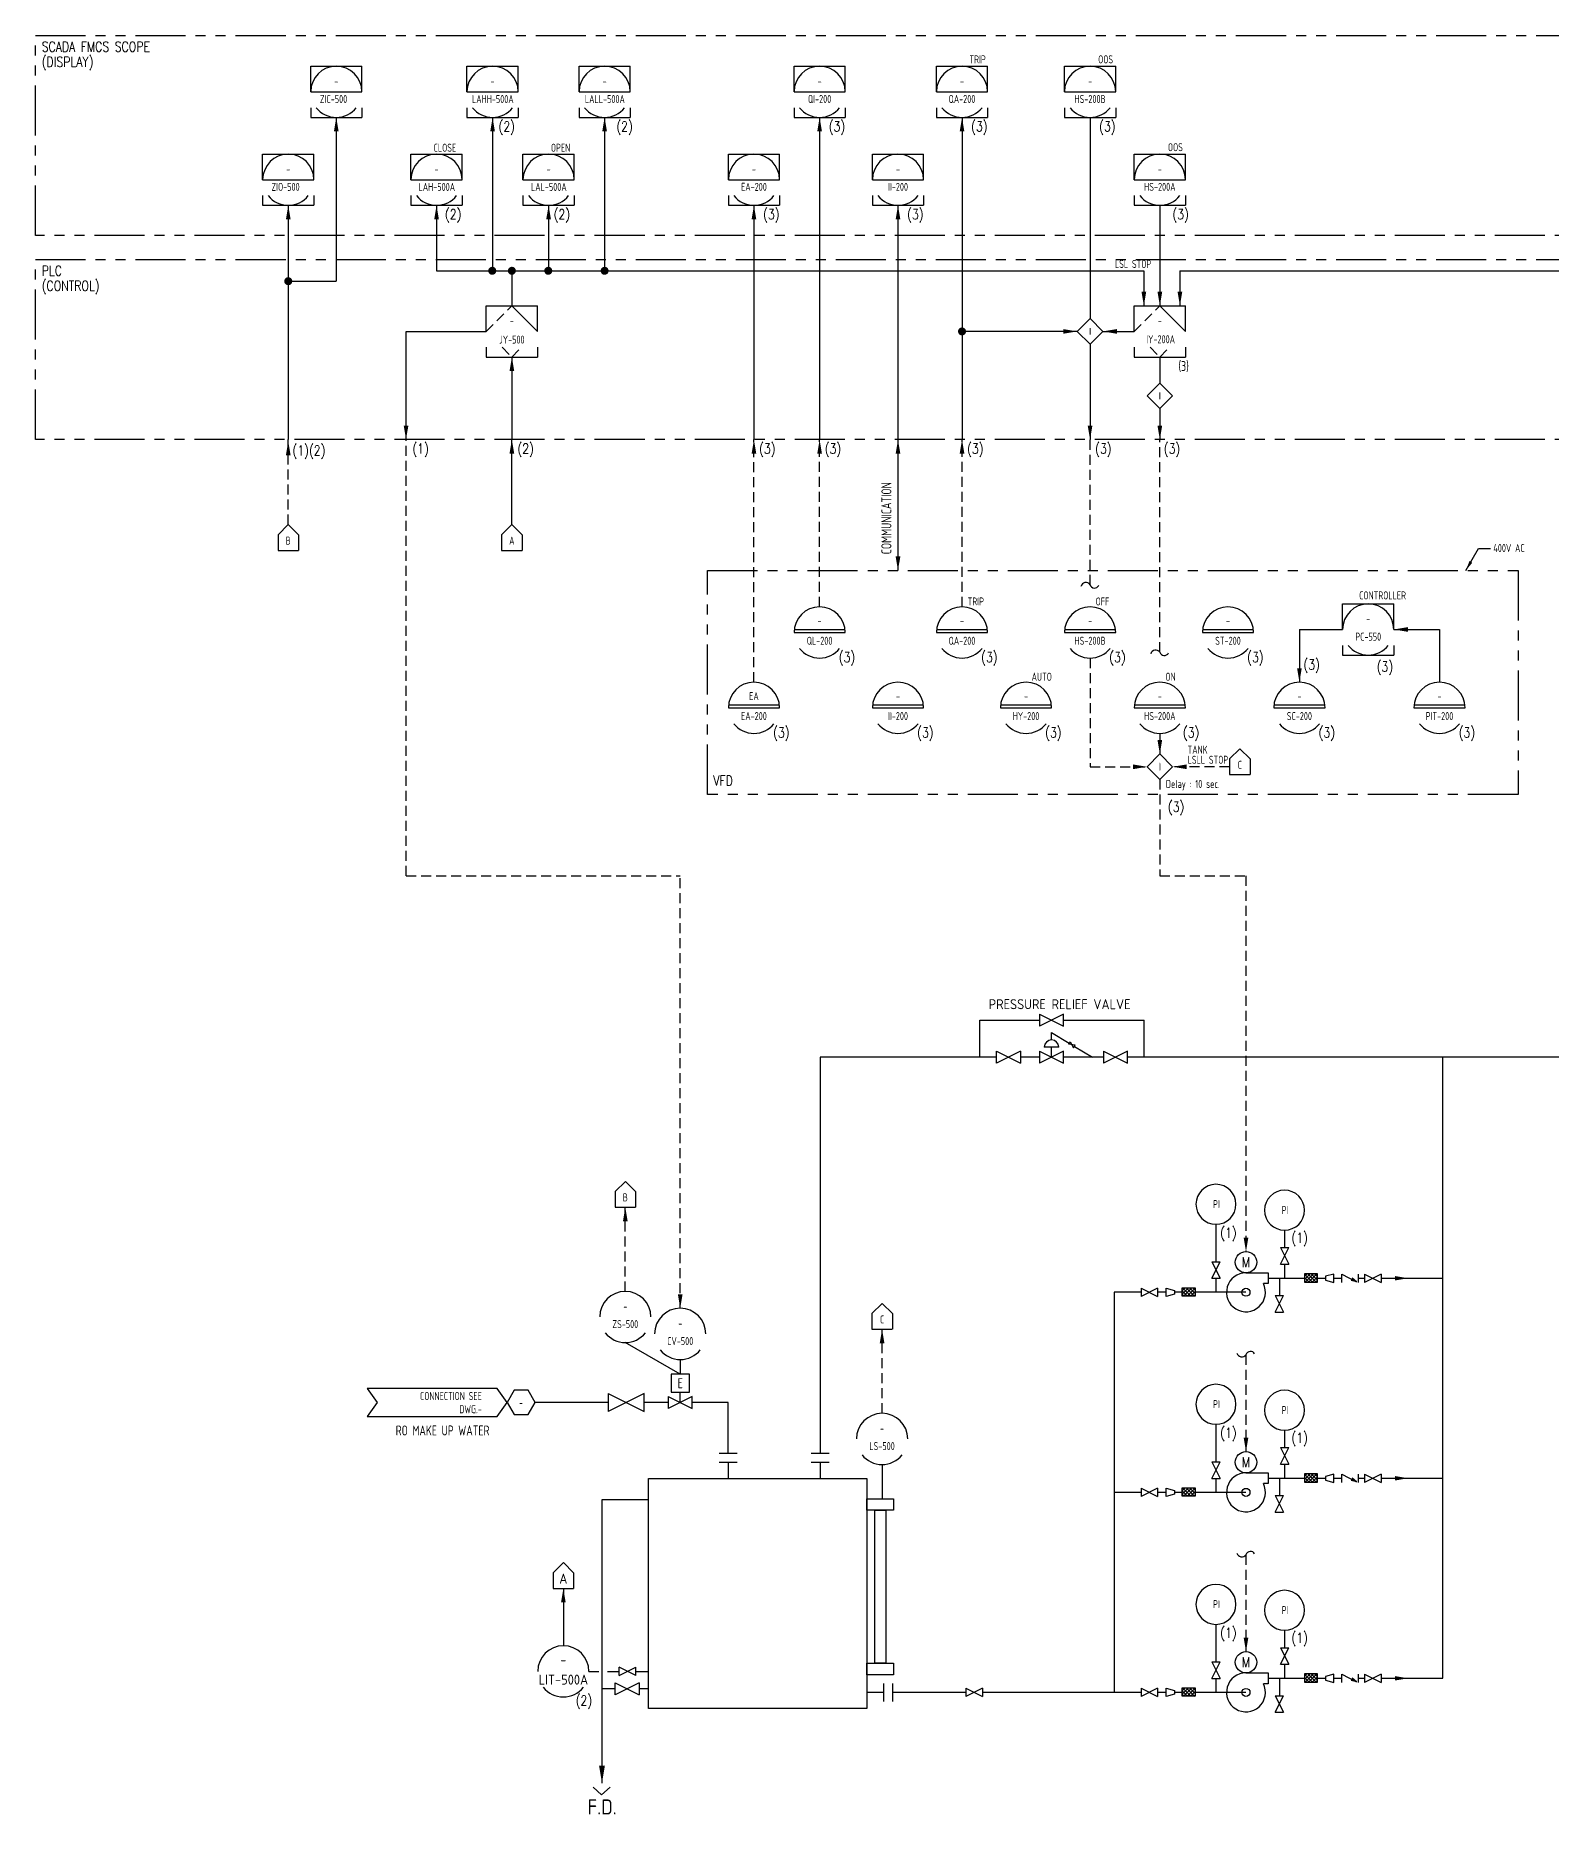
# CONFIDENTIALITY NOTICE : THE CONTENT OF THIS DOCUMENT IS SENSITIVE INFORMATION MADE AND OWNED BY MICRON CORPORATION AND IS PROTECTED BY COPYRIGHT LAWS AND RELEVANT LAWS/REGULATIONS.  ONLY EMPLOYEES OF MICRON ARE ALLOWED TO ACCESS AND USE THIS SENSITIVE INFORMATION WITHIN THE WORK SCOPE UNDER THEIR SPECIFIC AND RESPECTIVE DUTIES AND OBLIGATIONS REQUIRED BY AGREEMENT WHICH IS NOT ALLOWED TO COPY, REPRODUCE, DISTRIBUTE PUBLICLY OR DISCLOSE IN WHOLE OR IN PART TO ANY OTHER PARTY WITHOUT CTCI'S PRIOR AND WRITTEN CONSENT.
# Model space of a CAD drawing. Header units: millimetres. Extents: x 55 to 815, y 40 to 578.
# Drawn here: x 54.6 to 433.5, y 122.6 to 567.3 of the extents above; entities that cross this region are included whole.
import ezdxf
from ezdxf.enums import TextEntityAlignment as Align

# ---------------------------------------------------------------- set-up
doc = ezdxf.new("R2010")
doc.units = ezdxf.units.MM
doc.header["$LTSCALE"] = 10
doc.linetypes.add('HIDDEN', pattern=[0.375, 0.25, -0.125])
doc.linetypes.add('PHANTOM', pattern=[2.5, 1.25, -0.25, 0.25, -0.25, 0.25, -0.25])
doc.layers.get('defpoints').update_dxf_attribs({"color": 1})
for name, color, linetype in [('DETL-TXT', 3, 'Continuous'), ('E-SR-TXT', 4, 'Continuous'), ('I-INST', 160, 'Continuous'), ('I-INST-TAG', 3, 'Continuous'), ('I-MEQPM', 2, 'Continuous'), ('I-MEQPM-COMP', 2, 'Continuous'), ('I-MMPIPE-DUCT', 140, 'Continuous'), ('I-MSPIPE-DUCT', 3, 'Continuous'), ('I-MTEXT', 3, 'Continuous'), ('I-PANL', 6, 'PHANTOM'), ('I-SGNL-ELECA', 3, 'FM-AUDIO_LINE'), ('I-SGNL-ELECC', 2, 'FM-D_LINE'), ('I-SGNL-ELECD', 11, 'HIDDEN'), ('I-SGNL-SOFT', 3, 'FM-O-LINE1'), ('M-CWTR-TEXT', 3, 'Continuous'), ('M-CWTR-VAVE', 2, 'Continuous'), ('M-EQPM-TXT', 4, 'Continuous'), ('M-HVAC-EQPM-P1', 22, 'Continuous'), ('NOTETEXT', 4, 'Continuous'), ('PANL-LCNT', 4, 'PHANTOM')]:
    doc.layers.add(name, color=color, linetype=linetype)
doc.styles.add('AA-TXT', font='isocp.shx', dxfattribs={"width": 0.8, "bigfont": 'chineset.shx'})
doc.styles.add('BB-TXT', font='romand.shx', dxfattribs={"width": 0.8, "bigfont": 'CHINA.shx'})
doc.styles.add('dd-TXT', font='zcad.shx', dxfattribs={"width": 0.8, "bigfont": 'CHINA.shx'})
doc.styles.add('dim-txt', font='isocp.shx', dxfattribs={"width": 0.7, "bigfont": 'CHINESET.shx'})
doc.styles.add('ROMANS', font='romans.shx', dxfattribs={"width": 0.8})
doc.styles.add('STDTEXT', font='romans.shx')
doc.linetypes.add('FM-AUDIO_LINE', pattern='A,0.8,-0.1,["A",AA-TXT,S=0.2,R=0,X=0,Y=-0.1],-0.25', length=1.15)
doc.linetypes.add('FM-D_LINE', pattern='A,0.8,-0.1,["D",AA-TXT,S=0.2,R=0,X=0,Y=-0.1],-0.25', length=1.15)
doc.linetypes.add('FM-O-LINE1', pattern='A,0.8,-0.1,[133,ltypeshp.shx,S=0.1,R=0,X=-0.1,Y=0],-0.1', length=1)
doc.dimstyles.new('adim-10', dxfattribs={"dimscale": 10, "dimtxt": 0.25, "dimasz": 0.25, "dimexe": 0.1, "dimexo": 0.5, "dimgap": 0.15, "dimtad": 0, "dimdec": 4, "dimtxsty": 'dim-txt', "dimcen": 2.5, "dimclrd": 256, "dimclre": 256, "dimclrt": 256, "dimadec": 0, "dimazin": 0, "dimtfac": 1, "dimtmove": 0, "dimatfit": 3, "dimfxl": 1, "dimarcsym": 0})

# ---------------------------------------------------------------- blocks, each defined once
blk = doc.blocks.new('GAUGE-CRL')
at = {"color": 5}
blk.add_circle((0, 5), 5, dxfattribs=at)
blk = doc.blocks.new('A$C16496DF1')
at = {"layer": 'M-CWTR-VAVE'}
for p, q in [((0, 2), (0, 0)), ((4, 2), (0, 0)), ((0, 2), (4, 0)), ((4, 0), (4, 2))]:
    blk.add_line(p, q, dxfattribs=at)
blk = doc.blocks.new('A$C25D17942')
at = {"layer": 'defpoints'}
for p in [(0, -3.75), (0, -8.19)]:
    blk.add_point(p, dxfattribs=at)
at = {"layer": 'I-INST'}
for start, end in [(0, 180), (218.4892, 321.5108)]:
    blk.add_arc((0, -6.4), 6.4, start, end, dxfattribs=at)
blk = doc.blocks.new('A$C797F6660')
at = {"layer": 'defpoints'}
for p in [(0, -3.48), (0, -8.46)]:
    blk.add_point(p, dxfattribs=at)
at = {"layer": 'I-INST', "linetype": 'Continuous'}
for p, q in [((-6.4, -6.4), (6.4, -6.4)), ((-6.36, -5.65), (6.36, -5.65))]:
    blk.add_line(p, q, dxfattribs=at)
at = {"layer": 'I-INST'}
for start, end in [(0, 180), (218.4892, 321.5108)]:
    blk.add_arc((0, -6.4), 6.4, start, end, dxfattribs=at)
blk = doc.blocks.new('A$C23AD5D27')
at = {"layer": 'defpoints'}
for p in [(0, 9.05), (0, 4.61)]:
    blk.add_point(p, dxfattribs=at)
at = {"layer": 'I-INST'}
for p, q in [((-6.4, 12.8), (6.4, 12.8)), ((-6.4, 6.4), (-6.4, 12.8)), ((6.4, 6.4), (6.4, 12.8)), ((-6.4, 2.42), (-6.4, 0)), ((6.4, 2.42), (6.4, 0)), ((-6.4, 0), (6.4, 0))]:
    blk.add_line(p, q, dxfattribs=at)
at = {"layer": 'I-INST', "linetype": 'Continuous'}
blk.add_line((-6.4, 6.4), (6.4, 6.4), dxfattribs=at)
at = {"layer": 'I-INST'}
for start, end in [(0, 180), (218.4892, 321.5108)]:
    blk.add_arc((0, 6.4), 6.4, start, end, dxfattribs=at)
blk = doc.blocks.new('A$C3C003CA9')
at = {"layer": 'defpoints'}
for p in [(0, 9.05), (0, 4.61)]:
    blk.add_point(p, dxfattribs=at)
at = {"layer": 'I-INST'}
for p, q in [((-6.4, 12.8), (6.4, 12.8)), ((-6.4, 6.4), (-6.4, 12.8)), ((0, 12.8), (6.4, 6.4)), ((6.4, 6.4), (6.4, 12.8)), ((-6.4, 2.42), (-6.4, 0)), ((-6.4, 0), (6.4, 0)), ((6.4, 2.42), (6.4, 0))]:
    blk.add_line(p, q, dxfattribs=at)
at = {"layer": 'I-INST', "linetype": 'HIDDEN'}
for p, q in [((-6.4, 6.4), (0, 12.8)), ((-2.42, 2.42), (0, 0)), ((0, 0), (2.42, 2.42))]:
    blk.add_line(p, q, dxfattribs=at)
blk = doc.blocks.new('A$C69555BEA')
at = {"layer": 'defpoints'}
for p in [(0, 9.05), (0, 4.61)]:
    blk.add_point(p, dxfattribs=at)
at = {"layer": 'I-INST'}
for p, q in [((-6.4, 12.8), (6.4, 12.8)), ((-6.4, 6.4), (-6.4, 12.8)), ((6.4, 6.4), (6.4, 12.8)), ((-6.4, 2.42), (-6.4, 0)), ((6.4, 2.42), (6.4, 0)), ((-6.4, 0), (6.4, 0))]:
    blk.add_line(p, q, dxfattribs=at)
for start, end in [(0, 180), (218.4892, 321.5108)]:
    blk.add_arc((0, 6.4), 6.4, start, end, dxfattribs=at)

msp = doc.modelspace()

# ---------------------------------------------------------------- hatches: boundary and pattern name
at = {"layer": 'I-MEQPM-COMP'}
h = msp.add_hatch(dxfattribs=at)
h.set_pattern_fill('ANSI37', color=9, scale=3.12, style=0)
h.set_pattern_definition([(315, (-390.66914, 788.522), (-0.42426407, -0.42426407), []), (225, (-390.66914, 788.522), (-0.42426407, 0.42426407), [])])
h.paths.add_polyline_path([(341.19, 254.26), (344.39, 254.26), (344.39, 252.18), (341.19, 252.18)])
h = msp.add_hatch(dxfattribs=at)
h.set_pattern_fill('ANSI37', color=9, scale=3.12, style=0)
h.set_pattern_definition([(225, (1106.8363, 792.0379), (0.42426407, -0.42426407), []), (315, (1106.8363, 792.0379), (0.42426407, 0.42426407), [])])
h.paths.add_polyline_path([(374.98, 257.78), (371.78, 257.78), (371.78, 255.7), (374.98, 255.7)])
h = msp.add_hatch(dxfattribs=at)
h.set_pattern_fill('ANSI37', color=9, scale=3.12, style=0)
h.set_pattern_definition([(225, (1106.8363, 742.0379), (0.42426407, -0.42426407), []), (315, (1106.8363, 742.0379), (0.42426407, 0.42426407), [])])
h.paths.add_polyline_path([(374.98, 207.78), (371.78, 207.78), (371.78, 205.7), (374.98, 205.7)])
h = msp.add_hatch(dxfattribs=at)
h.set_pattern_fill('ANSI37', color=9, scale=3.12, style=0)
h.set_pattern_definition([(315, (-390.66914, 738.522), (-0.42426407, -0.42426407), []), (225, (-390.66914, 738.522), (-0.42426407, 0.42426407), [])])
h.paths.add_polyline_path([(341.19, 204.26), (344.39, 204.26), (344.39, 202.18), (341.19, 202.18)])
h = msp.add_hatch(dxfattribs=at)
h.set_pattern_fill('ANSI37', color=9, scale=3.12, style=0)
h.set_pattern_definition([(225, (1106.8363, 692.0379), (0.42426407, -0.42426407), []), (315, (1106.8363, 692.0379), (0.42426407, 0.42426407), [])])
h.paths.add_polyline_path([(374.98, 157.78), (371.78, 157.78), (371.78, 155.7), (374.98, 155.7)])
h = msp.add_hatch(dxfattribs=at)
h.set_pattern_fill('ANSI37', color=9, scale=3.12, style=0)
h.set_pattern_definition([(315, (-390.66914, 688.522), (-0.42426407, -0.42426407), []), (225, (-390.66914, 688.522), (-0.42426407, 0.42426407), [])])
h.paths.add_polyline_path([(341.19, 154.26), (344.39, 154.26), (344.39, 152.18), (341.19, 152.18)])

# ---------------------------------------------------------------- linework, layer by layer
at = {"layer": 'I-INST', "color": 9, "linetype": 'Continuous'}
for p, q in [((311.76, 553.23), (324.56, 553.23)), ((329.2, 531.27), (342, 531.27)), ((169.97, 229.13), (137.47, 229.13)), ((137.47, 229.13), (139.97, 225.63)), ((172.47, 225.63), (169.97, 229.13)), ((139.97, 225.63), (137.47, 222.13)), ((169.97, 222.13), (172.47, 225.63)), ((137.47, 222.13), (169.97, 222.13))]:
    msp.add_line(p, q, dxfattribs=at)
at = {"layer": 'I-INST', "color": 9}
for p, q in [((318.16, 496.54), (314.96, 493.34)), ((321.36, 493.34), (318.16, 496.54)), ((314.96, 493.34), (318.16, 490.14)), ((318.16, 490.14), (321.36, 493.34)), ((335.6, 480.43), (332.4, 477.23)), ((338.8, 477.23), (335.6, 480.43)), ((332.4, 477.23), (335.6, 474.03)), ((335.6, 474.03), (338.8, 477.23)), ((117.78, 445.04), (115.22, 442.48)), ((120.34, 442.48), (117.78, 445.04)), ((173.66, 445.04), (171.1, 442.48)), ((176.22, 442.48), (173.66, 445.04)), ((115.22, 442.48), (115.22, 438.58)), ((120.34, 442.48), (120.34, 438.61)), ((171.1, 442.48), (171.1, 438.59)), ((176.22, 442.48), (176.22, 438.61)), ((115.22, 438.58), (120.31, 438.58)), ((171.1, 438.59), (176.2, 438.59)), ((335.6, 387.71), (332.4, 384.51)), ((338.8, 384.51), (335.6, 387.71)), ((355.6, 389.02), (353.04, 386.46)), ((358.16, 386.46), (355.6, 389.02)), ((332.4, 384.51), (335.6, 381.31)), ((335.6, 381.31), (338.8, 384.51)), ((353.04, 386.46), (353.04, 382.56)), ((353.04, 382.56), (358.14, 382.56)), ((358.16, 386.46), (358.16, 382.59)), ((202.02, 280.87), (199.46, 278.31)), ((204.58, 278.31), (202.02, 280.87)), ((199.46, 278.31), (199.46, 274.42)), ((204.58, 278.31), (204.58, 274.44)), ((199.46, 274.42), (204.56, 274.42)), ((266.2, 250.38), (263.64, 247.82)), ((268.76, 247.82), (266.2, 250.38)), ((263.64, 247.82), (263.64, 243.92)), ((268.76, 247.82), (268.76, 243.95)), ((215.74, 232.72), (202.01, 240.59)), ((263.64, 243.92), (268.73, 243.92)), ((215.74, 236.35), (215.74, 232.72)), ((213.46, 232.72), (213.46, 228.15)), ((218.03, 232.72), (213.46, 232.72)), ((218.03, 228.15), (218.03, 232.72)), ((212.74, 227.13), (212.74, 224.13)), ((218.74, 227.13), (212.74, 224.13)), ((212.74, 227.13), (218.74, 224.13)), ((213.46, 228.15), (218.03, 228.15)), ((215.74, 225.63), (215.74, 228.15)), ((218.74, 224.13), (218.74, 227.13)), ((266.18, 210.1), (266.18, 201.55)), ((186.54, 185.58), (183.98, 183.02)), ((183.98, 183.02), (183.98, 179.12)), ((189.1, 183.02), (186.54, 185.58)), ((189.1, 183.02), (189.1, 179.15)), ((183.98, 179.12), (189.08, 179.12)), ((192.93, 158.4), (195.39, 158.4)), ((197.58, 158.4), (200.49, 158.4)), ((204.64, 158.4), (207.77, 158.4))]:
    msp.add_line(p, q, dxfattribs=at)
at = {"layer": 'I-INST', "color": 9, "linetype": 'Continuous'}
msp.add_lwpolyline([(172.47, 225.63), (174.22, 222.6), (177.72, 222.6), (179.47, 225.63), (177.72, 228.66), (174.22, 228.66)], close=True, dxfattribs=at)
at = {"layer": 'I-INST', "color": 9}
for start, end in [(0, 180), (218.4892, 321.5108)]:
    msp.add_arc((186.53, 158.4), 6.4, start, end, dxfattribs=at)
at = {"layer": 'I-MEQPM', "color": 9}
for p, q in [((357.13, 258.01), (362.63, 258.01)), ((362.63, 258.01), (362.63, 255.32)), ((362.63, 255.32), (361.47, 255.32)), ((357.13, 208.01), (362.63, 208.01)), ((362.63, 205.32), (361.47, 205.32)), ((362.63, 208.01), (362.63, 205.32)), ((357.13, 158.01), (362.63, 158.01)), ((362.63, 158.01), (362.63, 155.32)), ((362.63, 155.32), (361.47, 155.32))]:
    msp.add_line(p, q, dxfattribs=at)
for centre, radius in [((357.13, 260.68), 2.67), ((357.13, 253.15), 1), ((357.13, 210.68), 2.67), ((357.13, 203.15), 1), ((357.13, 160.68), 2.67), ((357.13, 153.15), 1)]:
    msp.add_circle(centre, radius, dxfattribs=at)
for centre in [(357.13, 253.15), (357.13, 203.15), (357.13, 153.15)]:
    msp.add_arc(centre, 4.86, 90, 26.5704, dxfattribs=at)
at = {"layer": 'I-MEQPM-COMP', "color": 9}
for p, q in [((365.73, 264.32), (367.8, 264.32)), ((365.73, 264.32), (367.8, 260.17)), ((365.73, 260.17), (367.8, 264.32)), ((348.58, 260.8), (350.65, 256.65)), ((348.58, 256.65), (350.65, 260.8)), ((348.58, 260.8), (350.65, 260.8)), ((365.73, 260.17), (367.8, 260.17)), ((330.9, 254.19), (330.9, 252.11)), ((335.05, 254.19), (330.9, 252.11)), ((330.9, 254.19), (335.05, 252.11)), ((335.05, 254.19), (335.05, 252.11)), ((348.58, 256.65), (350.65, 256.65)), ((381.06, 257.71), (384.74, 255.77)), ((381.06, 255.63), (381.06, 257.71)), ((384.74, 255.77), (383.38, 256.13)), ((384.74, 255.77), (383.67, 256.69)), ((385.22, 255.63), (385.22, 257.71)), ((386.75, 257.7), (386.75, 255.63)), ((390.9, 257.7), (386.75, 255.63)), ((386.75, 257.7), (390.9, 255.63)), ((390.9, 257.7), (390.9, 255.63)), ((364.46, 252.32), (366.53, 252.32)), ((364.46, 252.32), (366.53, 248.17)), ((364.46, 248.17), (366.53, 252.32)), ((364.46, 248.17), (366.53, 248.17)), ((365.73, 214.32), (367.8, 214.32)), ((365.73, 214.32), (367.8, 210.17)), ((365.73, 210.17), (367.8, 214.32)), ((348.58, 210.8), (350.65, 206.65)), ((348.58, 206.65), (350.65, 210.8)), ((348.58, 210.8), (350.65, 210.8)), ((365.73, 210.17), (367.8, 210.17)), ((348.58, 206.65), (350.65, 206.65)), ((381.06, 207.71), (384.74, 205.77)), ((381.06, 205.63), (381.06, 207.71)), ((384.74, 205.77), (383.38, 206.13)), ((384.74, 205.77), (383.67, 206.69)), ((385.22, 205.63), (385.22, 207.71)), ((386.75, 207.7), (386.75, 205.63)), ((390.9, 207.7), (386.75, 205.63)), ((386.75, 207.7), (390.9, 205.63)), ((390.9, 207.7), (390.9, 205.63)), ((330.9, 204.19), (330.9, 202.11)), ((335.05, 204.19), (330.9, 202.11)), ((330.9, 204.19), (335.05, 202.11)), ((335.05, 204.19), (335.05, 202.11)), ((364.46, 202.32), (366.53, 202.32)), ((364.46, 202.32), (366.53, 198.17)), ((364.46, 198.17), (366.53, 202.32)), ((364.46, 198.17), (366.53, 198.17)), ((348.58, 160.8), (350.65, 156.65)), ((348.58, 156.65), (350.65, 160.8)), ((348.58, 160.8), (350.65, 160.8)), ((365.73, 164.32), (367.8, 164.32)), ((365.73, 164.32), (367.8, 160.17)), ((365.73, 160.17), (367.8, 164.32)), ((365.73, 160.17), (367.8, 160.17)), ((204.64, 157.36), (200.49, 159.44)), ((200.49, 157.36), (204.64, 159.44)), ((200.49, 157.36), (200.49, 159.44)), ((204.64, 157.36), (204.64, 159.44)), ((348.58, 156.65), (350.65, 156.65)), ((381.06, 157.71), (384.74, 155.77)), ((381.06, 155.63), (381.06, 157.71)), ((384.74, 155.77), (383.38, 156.13)), ((384.74, 155.77), (383.67, 156.69)), ((385.22, 155.63), (385.22, 157.71)), ((386.75, 157.7), (386.75, 155.63)), ((390.9, 157.7), (386.75, 155.63)), ((386.75, 157.7), (390.9, 155.63)), ((390.9, 157.7), (390.9, 155.63)), ((287.15, 154.19), (287.15, 152.11)), ((291.3, 154.19), (287.15, 152.11)), ((287.15, 154.19), (291.3, 152.11)), ((291.3, 154.19), (291.3, 152.11)), ((330.9, 154.19), (330.9, 152.11)), ((335.05, 154.19), (330.9, 152.11)), ((330.9, 154.19), (335.05, 152.11)), ((335.05, 154.19), (335.05, 152.11)), ((364.46, 152.32), (366.53, 152.32)), ((364.46, 152.32), (366.53, 148.17)), ((364.46, 148.17), (366.53, 152.32)), ((364.46, 148.17), (366.53, 148.17))]:
    msp.add_line(p, q, dxfattribs=at)
for points in [[(339.27, 252.67), (337.19, 252.11), (337.19, 254.19), (339.27, 253.63)], [(341.19, 254.26), (344.39, 254.26), (344.39, 252.18), (341.19, 252.18)], [(374.98, 257.78), (371.78, 257.78), (371.78, 255.7), (374.98, 255.7)], [(376.98, 256.19), (379.06, 255.62), (379.06, 257.71), (376.98, 257.15)], [(374.98, 207.78), (371.78, 207.78), (371.78, 205.7), (374.98, 205.7)], [(376.98, 206.19), (379.06, 205.62), (379.06, 207.71), (376.98, 207.15)], [(339.27, 202.67), (337.19, 202.11), (337.19, 204.19), (339.27, 203.63)], [(341.19, 204.26), (344.39, 204.26), (344.39, 202.18), (341.19, 202.18)], [(374.98, 157.78), (371.78, 157.78), (371.78, 155.7), (374.98, 155.7)], [(376.98, 156.19), (379.06, 155.62), (379.06, 157.71), (376.98, 157.15)], [(339.27, 152.67), (337.19, 152.11), (337.19, 154.19), (339.27, 153.63)], [(341.19, 154.26), (344.39, 154.26), (344.39, 152.18), (341.19, 152.18)]]:
    msp.add_lwpolyline(points, close=True, dxfattribs=at)
for centre, radius, start, end in [((317.12, 429.28), 1.28, 35.7336, 164.8575), ((319.29, 430.37), 1.18, 196.773, 332.3563), ((334.56, 412.42), 1.28, 35.7336, 164.8575), ((336.73, 413.51), 1.18, 196.773, 332.3563), ((356.09, 238.3), 1.28, 195.1425, 324.2664), ((358.25, 237.21), 1.18, 27.6437, 163.227), ((356.09, 188.3), 1.28, 195.1425, 324.2664), ((358.25, 187.21), 1.18, 27.6437, 163.227)]:
    msp.add_arc(centre, radius, start, end, dxfattribs=at)
at = {"layer": 'I-MMPIPE-DUCT', "color": 9}
for p, q in [((406.29, 156.67), (406.29, 311.93)), ((324.2, 253.15), (324.2, 153.15)), ((196.18, 201.3), (196.18, 130.44)), ((207.77, 201.3), (196.18, 201.3)), ((287.15, 153.15), (268.77, 153.15)), ((324.2, 153.15), (291.3, 153.15))]:
    msp.add_line(p, q, dxfattribs=at)
at = {"layer": 'I-MMPIPE-DUCT'}
msp.add_line((513.85, 311.93), (406.29, 311.93), dxfattribs=at)
at = {"layer": 'I-MSPIPE-DUCT', "color": 9}
for p, q in [((349.62, 270.15), (349.62, 260.8)), ((366.76, 268.67), (366.76, 264.32)), ((366.76, 260.17), (366.76, 256.67)), ((349.62, 256.65), (349.62, 253.15)), ((362.63, 256.67), (371.78, 256.67)), ((365.49, 256.67), (365.49, 252.32)), ((374.98, 256.67), (376.98, 256.67)), ((379.06, 256.67), (381.06, 256.67)), ((385.22, 256.67), (386.75, 256.67)), ((330.9, 253.15), (324.2, 253.15)), ((337.19, 253.15), (335.05, 253.15)), ((341.19, 253.15), (339.27, 253.15)), ((357.13, 253.15), (344.39, 253.15)), ((197.75, 225.63), (179.47, 225.63)), ((212.74, 225.63), (206.75, 225.63)), ((227.74, 225.63), (218.74, 225.63)), ((227.74, 212.96), (227.74, 225.63)), ((349.62, 220.15), (349.62, 210.8)), ((366.76, 218.67), (366.76, 214.32)), ((366.76, 210.17), (366.76, 206.67)), ((349.62, 206.65), (349.62, 203.15)), ((362.63, 206.67), (371.78, 206.67)), ((365.49, 206.67), (365.49, 202.32)), ((374.98, 206.67), (376.98, 206.67)), ((379.06, 206.67), (381.06, 206.67)), ((385.22, 206.67), (386.75, 206.67)), ((330.9, 203.15), (324.2, 203.15)), ((337.19, 203.15), (335.05, 203.15)), ((341.19, 203.15), (339.27, 203.15)), ((357.13, 203.15), (344.39, 203.15)), ((349.62, 170.15), (349.62, 160.8)), ((366.76, 168.67), (366.76, 164.32)), ((366.76, 160.17), (366.76, 156.67)), ((349.62, 156.65), (349.62, 153.15)), ((362.63, 156.67), (371.78, 156.67)), ((365.49, 156.67), (365.49, 152.32)), ((374.98, 156.67), (376.98, 156.67)), ((379.06, 156.67), (381.06, 156.67)), ((385.22, 156.67), (386.75, 156.67)), ((199.48, 154), (196.18, 154)), ((207.77, 154), (205.48, 154)), ((330.9, 153.15), (324.2, 153.15)), ((337.19, 153.15), (335.05, 153.15)), ((341.19, 153.15), (339.27, 153.15)), ((357.13, 153.15), (344.39, 153.15))]:
    msp.add_line(p, q, dxfattribs=at)
for points in [[(394.35, 256.11), (394.35, 257.22), (397.66, 256.67)], [(394.35, 206.11), (394.35, 207.22), (397.66, 206.67)], [(394.35, 156.11), (394.35, 157.22), (397.66, 156.67)]]:
    msp.add_solid(points, dxfattribs=at)
at = {"layer": 'I-PANL'}
for p, q in [((54.63, 567.29), (781.85, 567.29)), ((54.63, 517.29), (54.63, 567.29)), ((781.85, 517.29), (54.63, 517.29)), ((54.63, 511.29), (781.85, 511.29)), ((54.63, 466.29), (54.63, 511.29)), ((781.85, 466.29), (54.63, 466.29))]:
    msp.add_line(p, q, dxfattribs=at)
at = {"layer": 'I-PANL', "color": 9}
msp.add_lwpolyline([(222.58, 377.58), (222.58, 433.58), (425.11, 433.58), (425.11, 377.58)], close=True, dxfattribs=at)
at = {"layer": 'I-SGNL-ELECA', "color": 9}
for p, q in [((173.66, 445.04), (173.66, 466.29)), ((186.53, 179.12), (186.53, 164.8))]:
    msp.add_line(p, q, dxfattribs=at)
for points in [[(173.66, 466.29, 0, 1.17, 0), (173.66, 462.79, 0, 0, 0)], [(186.53, 179.12, 0, 1.17, 0), (186.53, 175.62, 0, 0, 0)]]:
    msp.add_lwpolyline(points, format="xyseb", dxfattribs=at)
at = {"layer": 'I-SGNL-ELECC', "color": 9}
msp.add_line((270.16, 466.29), (270.16, 433.58), dxfattribs=at)
at = {"layer": 'I-SGNL-ELECD', "color": 9}
for p, q in [((117.78, 445.04), (117.78, 466.29)), ((147.21, 357.24), (147.21, 466.29)), ((234.16, 405.65), (234.16, 466.29)), ((250.57, 424.48), (250.57, 466.29)), ((286.16, 424.48), (286.16, 466.29)), ((318.16, 430.03), (318.16, 466.29)), ((335.6, 413.17), (335.6, 466.29)), ((318.16, 411.67), (318.16, 384.51)), ((335.6, 392.85), (335.6, 387.71)), ((318.16, 384.51), (332.4, 384.51)), ((353.04, 384.51), (338.8, 384.51)), ((335.6, 381.31), (335.6, 357.24)), ((147.21, 357.24), (215.74, 357.24)), ((215.74, 249.15), (215.74, 357.24)), ((335.6, 357.24), (357.13, 357.24)), ((357.13, 357.24), (357.13, 263.34)), ((202.01, 253.39), (202.01, 274.42)), ((266.18, 222.9), (266.18, 243.92)), ((357.13, 237.55), (357.13, 213.34)), ((357.13, 187.55), (357.13, 163.34))]:
    msp.add_line(p, q, dxfattribs=at)
for points in [[(117.78, 465.89, 0, 1.17, 0), (117.78, 462.39, 0, 0, 0)], [(234.16, 466.29, 0, 1.17, 0), (234.16, 462.79, 0, 0, 0)], [(250.57, 466.29, 0, 1.17, 0), (250.57, 462.79, 0, 0, 0)], [(286.16, 466.29, 0, 1.17, 0), (286.16, 462.79, 0, 0, 0)], [(335.6, 387.71, 0, 1.17, 0), (335.6, 391.21, 0, 0, 0)], [(332.4, 384.51, 0, 1.17, 0), (328.9, 384.51, 0, 0, 0)], [(338.8, 384.51, 0, 1.17, 0), (342.3, 384.51, 0, 0, 0)], [(202.01, 274.42, 0, 1.17, 0), (202.01, 270.92, 0, 0, 0)], [(357.13, 263.34, 0, 1.17, 0), (357.13, 266.84, 0, 0, 0)], [(215.74, 249.15, 0, 1.17, 0), (215.74, 252.65, 0, 0, 0)], [(266.18, 243.92, 0, 1.17, 0), (266.18, 240.42, 0, 0, 0)], [(357.13, 213.34, 0, 1.17, 0), (357.13, 216.84, 0, 0, 0)], [(357.13, 163.34, 0, 1.17, 0), (357.13, 166.84, 0, 0, 0)]]:
    msp.add_lwpolyline(points, format="xyseb", dxfattribs=at)
at = {"layer": 'I-SGNL-SOFT', "color": 9}
for p, q in [((129.78, 546.83), (129.78, 505.89)), ((168.84, 546.83), (168.84, 508.49)), ((196.84, 546.83), (196.84, 508.49)), ((250.57, 546.83), (250.57, 466.29)), ((286.16, 546.83), (286.16, 466.29)), ((318.16, 546.83), (318.16, 496.54)), ((117.78, 524.87), (117.78, 466.29)), ((154.84, 524.87), (154.84, 508.49)), ((182.84, 524.87), (182.84, 508.49)), ((234.16, 524.87), (234.16, 466.29)), ((270.16, 524.87), (270.16, 466.29)), ((335.6, 524.87), (335.6, 499.74)), ((154.84, 508.49), (331.61, 508.49)), ((173.66, 508.49), (173.66, 499.74)), ((331.61, 508.49), (331.61, 499.74)), ((340.61, 508.49), (340.61, 499.74)), ((340.61, 508.49), (481.34, 508.49)), ((117.78, 505.89), (129.78, 505.89)), ((147.21, 493.34), (167.26, 493.34)), ((147.21, 466.29), (147.21, 493.34)), ((314.96, 493.34), (286.16, 493.34)), ((318.16, 490.14), (318.16, 466.29)), ((321.36, 493.34), (329.2, 493.34)), ((173.66, 486.69), (173.66, 466.29)), ((335.6, 486.94), (335.6, 480.43)), ((335.6, 474.03), (335.6, 466.29)), ((370.48, 418.83), (370.48, 405.65)), ((370.48, 418.83), (381.28, 418.83)), ((394.08, 418.83), (405.48, 418.83)), ((405.48, 418.83), (405.48, 405.65))]:
    msp.add_line(p, q, dxfattribs=at)
for points in [[(129.78, 546.83, 0, 1.17, 0), (129.78, 543.33, 0, 0, 0)], [(168.84, 546.83, 0, 1.17, 0), (168.84, 543.33, 0, 0, 0)], [(196.84, 546.83, 0, 1.17, 0), (196.84, 543.33, 0, 0, 0)], [(250.57, 546.83, 0, 1.17, 0), (250.57, 543.33, 0, 0, 0)], [(250.57, 546.83, 0, 1.17, 0), (250.57, 543.33, 0, 0, 0)], [(286.16, 546.83, 0, 1.17, 0), (286.16, 543.33, 0, 0, 0)], [(117.78, 524.87, 0, 1.17, 0), (117.78, 521.37, 0, 0, 0)], [(154.84, 524.87, 0, 1.17, 0), (154.84, 521.37, 0, 0, 0)], [(182.84, 524.87, 0, 1.17, 0), (182.84, 521.37, 0, 0, 0)], [(234.16, 524.87, 0, 1.17, 0), (234.16, 521.37, 0, 0, 0)], [(234.16, 524.87, 0, 1.17, 0), (234.16, 521.37, 0, 0, 0)], [(270.16, 524.87, 0, 1.17, 0), (270.16, 521.37, 0, 0, 0)], [(270.16, 524.87, 0, 1.17, 0), (270.16, 521.37, 0, 0, 0)], [(331.61, 499.74, 0, 1.17, 0), (331.61, 503.24, 0, 0, 0)], [(335.6, 499.74, 0, 1.17, 0), (335.6, 503.24, 0, 0, 0)], [(340.61, 499.74, 0, 1.17, 0), (340.61, 503.24, 0, 0, 0)], [(314.96, 493.34, 0, 1.17, 0), (311.46, 493.34, 0, 0, 0)], [(321.36, 493.34, 0, 1.17, 0), (324.86, 493.34, 0, 0, 0)], [(173.66, 486.94, 0, 1.17, 0), (173.66, 483.44, 0, 0, 0)], [(147.21, 466.29, 0, 1.17, 0), (147.21, 469.79, 0, 0, 0)], [(318.16, 466.29, 0, 1.17, 0), (318.16, 469.79, 0, 0, 0)], [(335.6, 466.29, 0, 1.17, 0), (335.6, 469.79, 0, 0, 0)], [(270.16, 466.29, 0, 1.17, 0), (270.16, 462.79, 0, 0, 0)], [(270.16, 433.58, 0, 1.17, 0), (270.16, 437.08, 0, 0, 0)], [(394.08, 418.83, 0, 1.17, 0), (397.58, 418.83, 0, 0, 0)], [(370.48, 405.65, 0, 1.17, 0), (370.48, 409.15, 0, 0, 0)]]:
    msp.add_lwpolyline(points, format="xyseb", dxfattribs=at)
at = {"layer": 'I-SGNL-SOFT', "color": 9, "const_width": 1}
for points in [[(168.26, 508.49, 1), (169.26, 508.49, 1)], [(173.16, 508.49, 1), (174.16, 508.49, 1)], [(182.26, 508.49, 1), (183.26, 508.49, 1)], [(196.34, 508.49, 1), (197.34, 508.49, 1)], [(117.28, 505.89, 1), (118.28, 505.89, 1)], [(285.66, 493.34, 1), (286.66, 493.34, 1)]]:
    msp.add_lwpolyline(points, format="xyb", close=True, dxfattribs=at)
at = {"layer": 'M-CWTR-TEXT', "color": 9}
for p, q in [((290.6, 311.93), (290.6, 321.14)), ((290.6, 321.14), (305.54, 321.14)), ((311.54, 321.14), (331.67, 321.14)), ((331.67, 311.93), (331.67, 321.14)), ((250.69, 311.93), (250.69, 212.96)), ((294.79, 311.93), (250.69, 311.93)), ((305.54, 311.93), (300.79, 311.93)), ((321.48, 311.93), (311.54, 311.93)), ((406.29, 311.93), (327.48, 311.93)), ((390.9, 256.67), (406.29, 256.67)), ((390.9, 206.67), (406.29, 206.67)), ((390.9, 156.67), (406.29, 156.67))]:
    msp.add_line(p, q, dxfattribs=at)
msp.add_lwpolyline([(196.18, 130.44, 0, 1.46, 0), (196.18, 134.81, 0, 0, 0)], format="xyseb", dxfattribs=at)
at = {"layer": 'M-CWTR-VAVE', "color": 9}
for p, q in [((308.54, 316.23), (308.54, 318.06)), ((308.54, 318.06), (312.95, 315.41)), ((310.35, 314.45), (306.73, 314.45)), ((308.54, 311.93), (308.54, 314.45)), ((314.24, 314.63), (318.74, 311.93)), ((199.48, 152.5), (199.48, 155.5)), ((205.48, 155.5), (199.48, 152.5)), ((199.48, 155.5), (205.48, 152.5)), ((205.48, 155.5), (205.48, 152.5)), ((193.97, 129.47), (196.1, 127.54)), ((198.23, 129.47), (196.1, 127.54))]:
    msp.add_line(p, q, dxfattribs=at)
msp.add_arc((308.54, 314.42), 1.81, 0.9601, 179.0399, dxfattribs=at)
at = {"layer": 'M-HVAC-EQPM-P1', "color": 9}
for p, q in [((225.49, 212.96), (229.99, 212.96)), ((225.49, 210.71), (229.99, 210.71)), ((227.74, 210.71), (227.74, 206.61)), ((248.44, 212.96), (252.94, 212.96)), ((248.44, 210.71), (252.94, 210.71)), ((250.69, 210.71), (250.69, 206.61)), ((207.77, 149.12), (207.77, 206.61)), ((207.77, 206.61), (262.41, 206.61)), ((262.41, 206.61), (262.41, 149.12)), ((266.52, 153.15), (262.41, 153.15)), ((266.52, 155.4), (266.52, 150.9)), ((268.77, 155.4), (268.77, 150.9)), ((262.41, 149.12), (207.77, 149.12))]:
    msp.add_line(p, q, dxfattribs=at)
for points in [[(262.41, 201.55), (269.06, 201.55), (269.06, 198.69), (262.41, 198.69)], [(264.39, 198.69), (267.09, 198.69), (267.09, 160.42), (264.39, 160.42)], [(262.41, 160.42), (269.06, 160.42), (269.06, 157.56), (262.41, 157.56)]]:
    msp.add_lwpolyline(points, close=True, dxfattribs=at)

# ---------------------------------------------------------------- block references
at = {"color": 9}
for name, p in [('A$C23AD5D27', (129.78, 546.83)), ('A$C23AD5D27', (196.84, 546.83)), ('A$C23AD5D27', (250.57, 546.83)), ('A$C23AD5D27', (286.16, 546.83)), ('A$C23AD5D27', (318.16, 546.83)), ('A$C23AD5D27', (117.78, 524.87)), ('A$C23AD5D27', (154.84, 524.87)), ('A$C23AD5D27', (182.84, 524.87)), ('A$C23AD5D27', (234.16, 524.87)), ('A$C23AD5D27', (270.16, 524.87)), ('A$C23AD5D27', (335.6, 524.87)), ('A$C3C003CA9', (173.66, 486.94)), ('A$C3C003CA9', (335.6, 486.94)), ('A$C797F6660', (250.57, 424.48)), ('A$C797F6660', (286.16, 424.48)), ('A$C797F6660', (318.16, 424.48)), ('A$C797F6660', (352.63, 424.48)), ('A$C69555BEA', (387.68, 412.43)), ('A$C797F6660', (234.16, 405.65)), ('A$C797F6660', (270.16, 405.65)), ('A$C797F6660', (302.16, 405.65)), ('A$C797F6660', (335.6, 405.65)), ('A$C797F6660', (370.48, 405.65)), ('A$C797F6660', (405.48, 405.65)), ('A$C25D17942', (202.01, 253.39)), ('A$C25D17942', (215.74, 249.15)), ('A$C25D17942', (266.18, 222.9))]:
    msp.add_blockref(name, p, dxfattribs=at)
for p, xscale, yscale, zscale in [((305.54, 319.64), 1.5, 1.5, 1.5), ((300.79, 310.43), -1.5, 1.5, 1.5), ((305.54, 310.43), 1.5, 1.5, 1.5), ((321.48, 310.43), 1.5, 1.5, 1.5), ((197.75, 223.38), 2.25, 2.25, 2.25)]:
    msp.add_blockref('A$C16496DF1', p, dxfattribs=dict(at, xscale=xscale, yscale=yscale, zscale=zscale))
at = {"color": 9, "xscale": 0.3750000000000008, "yscale": 0.3750000000000008, "zscale": 0.3750000000000008, "rotation": 325.4627972154142}
msp.add_blockref('A$C16496DF1', (312.77, 315.14), dxfattribs=at)
at = {"color": 9, "xscale": -1}
for p in [(349.62, 270.15), (366.76, 268.67), (349.62, 220.15), (366.76, 218.67), (349.62, 170.15), (366.76, 168.67)]:
    msp.add_blockref('GAUGE-CRL', p, dxfattribs=at)
at = {"layer": 'I-INST-TAG', "color": 9}
msp.add_blockref('A$C23AD5D27', (168.84, 546.83), dxfattribs=at)

# ---------------------------------------------------------------- texts
at = {"layer": 'DETL-TXT', "color": 9, "style": 'AA-TXT'}
msp.add_text(' PRESSURE RELIEF VALVE', height=2.5, dxfattribs=at).set_placement((291.41, 323.92))
at = {"layer": 'E-SR-TXT', "color": 9, "style": 'AA-TXT', "width": 0.8}
msp.add_text('COMMUNICATION', height=2.5, rotation=90, dxfattribs=at).set_placement((267.26, 437.63), align=Align.MIDDLE_LEFT)
at = {"layer": 'I-INST', "color": 9, "linetype": 'Continuous', "style": 'AA-TXT', "width": 0.8}
for s, p in [('CONNECTION SEE', (166.15, 226.22)), ('DWG.-', (166.15, 222.92))]:
    msp.add_text(s, height=2, dxfattribs=at).set_placement(p, align=Align.RIGHT)
at = {"layer": 'I-INST', "color": 9, "linetype": 'Continuous', "style": 'dd-TXT', "width": 0.8}
msp.add_text('-', height=2.5, dxfattribs=at).set_placement((175.97, 225.63), align=Align.MIDDLE)
at = {"layer": 'I-INST-TAG', "color": 9, "style": 'AA-TXT', "width": 0.8}
for s, height, p in [('TRIP', 2, (290.05, 561.35)), ('OOS', 2, (322.05, 561.35)), ('ZIC-500', 2, (129.1, 551.44)), ('-', 2, (129.78, 555.88)), ('LAHH-500A', 2, (168.9, 551.41)), ('-', 2, (168.84, 555.88)), ('LALL-500A', 2, (196.9, 551.41)), ('-', 2, (196.84, 555.88)), ('QI-200', 2, (250.57, 551.44)), ('-', 2, (250.57, 555.88)), ('QA-200', 2, (286.16, 551.44)), ('-', 2, (286.16, 555.88)), ('HS-200B', 2, (318.16, 551.44)), ('-', 2, (318.16, 555.88)), ('CLOSE', 2, (156.93, 539.26)), ('OPEN', 2, (185.84, 539.26)), ('OOS', 2, (339.49, 539.39)), ('-', 2, (117.78, 533.92)), ('-', 2, (154.84, 533.92)), ('-', 2, (182.84, 533.92)), ('-', 2, (234.16, 533.92)), ('-', 2, (270.16, 533.92)), ('-', 2, (335.6, 533.92)), ('ZIO-500', 2, (117.1, 529.48)), ('LAH-500A', 2, (154.9, 529.45)), ('LAL-500A', 2, (182.9, 529.45)), ('EA-200', 2, (234.16, 529.48)), ('II-200', 2, (270.16, 529.48)), ('HS-200A', 2, (335.6, 529.48)), ('-', 2, (173.66, 496)), ('-', 2, (335.6, 496)), ('JY-500', 2, (173.66, 491.3)), ('IY-200A', 2, (335.79, 491.37)), ('B', 2, (117.76, 441.04)), ('A', 2, (173.65, 441.05)), ('-', 2, (250.57, 420.99)), ('-', 2, (286.16, 420.99)), ('-', 2, (318.16, 420.99)), ('-', 2, (352.63, 420.99)), ('PC-550', 2, (387.68, 417.04)), ('-', 2, (387.68, 421.48)), ('QL-200', 2, (250.57, 416.02)), ('QA-200', 2, (286.16, 416.02)), ('HS-200B', 2, (318.16, 416.02)), ('ST-200', 2, (352.63, 416.02)), ('EA', 2, (234.16, 402.17)), ('-', 2, (270.16, 402.17)), ('-', 2, (302.16, 402.17)), ('-', 2, (335.6, 402.17)), ('-', 2, (370.48, 402.17)), ('-', 2, (405.48, 402.17)), ('EA-200', 2, (234.16, 397.19)), ('II-200', 2, (270.16, 397.19)), ('HY-200', 2, (302.16, 397.19)), ('HS-200A', 2, (335.6, 397.19)), ('SC-200', 2, (370.48, 397.19)), ('PIT-200', 2, (405.48, 397.19)), ('I', 2, (335.6, 384.51)), ('C', 2, (355.59, 385.02)), ('Delay : 10 sec.', 2, (343.83, 379.92)), ('B', 2, (202.01, 276.88)), ('PI', 2, (349.74, 275.2)), ('PI', 2, (366.89, 273.71)), ('-', 2, (202.01, 249.64)), ('ZS-500', 2, (202.01, 245.2)), ('-', 2, (215.74, 245.4)), ('C', 2, (266.18, 246.38)), ('CV-500', 2, (215.74, 240.96)), ('E', 2.5, (215.74, 230.43)), ('PI', 2, (349.74, 225.2)), ('PI', 2, (366.89, 223.71)), ('-', 2, (266.18, 219.15)), ('LS-500', 2, (266.18, 214.71)), ('PI', 2, (349.74, 175.2)), ('PI', 2, (366.89, 173.71))]:
    msp.add_text(s, height=height, dxfattribs=at).set_placement(p, align=Align.MIDDLE)
at = {"layer": 'I-INST-TAG', "color": 9, "width": 0.8}
for s, style, p in [('(2)', 'STDTEXT', (174.45, 545.83)), ('(2)', 'STDTEXT', (203.89, 545.83)), ('(3)', 'STDTEXT', (256.97, 545.83)), ('(3)', 'STDTEXT', (292.56, 545.83)), ('(3)', 'STDTEXT', (324.56, 545.83)), ('(2)', 'STDTEXT', (161.05, 523.87)), ('(2)', 'STDTEXT', (188.21, 523.87)), ('(3)', 'STDTEXT', (240.56, 523.87)), ('(3)', 'STDTEXT', (276.56, 523.87)), ('(3)', 'STDTEXT', (342.85, 523.87)), ('(3)', 'AA-TXT', (342.85, 485.94)), ('(3)', 'STDTEXT', (259.48, 413.15)), ('(3)', 'STDTEXT', (295.07, 413.15)), ('(3)', 'STDTEXT', (327.07, 413.15)), ('(3)', 'STDTEXT', (361.54, 413.15)), ('(3)', 'STDTEXT', (393.9, 410.8)), ('(3)', 'STDTEXT', (243.07, 394.32)), ('(3)', 'STDTEXT', (279.07, 394.32)), ('(3)', 'STDTEXT', (311.07, 394.32)), ('(3)', 'STDTEXT', (345.48, 394.32)), ('(3)', 'STDTEXT', (379.39, 394.32)), ('(3)', 'STDTEXT', (414.39, 394.32)), ('(3)', 'STDTEXT', (341.73, 375.74)), ('(1)', 'STDTEXT', (354.81, 269.3)), ('(1)', 'STDTEXT', (372.62, 268.04)), ('(1)', 'STDTEXT', (354.81, 219.3)), ('(1)', 'STDTEXT', (372.62, 218.04)), ('(1)', 'STDTEXT', (354.81, 169.3)), ('(1)', 'STDTEXT', (372.62, 168.04)), ('(2)', 'STDTEXT', (193.72, 152.38))]:
    msp.add_text(s, height=2.5, dxfattribs=dict(at, style=style)).set_placement(p, align=Align.TOP_RIGHT)
for s, height, style, p in [('LSL STOP', 2, 'AA-TXT', (324.38, 509.2)), ('400V AC', 2, 'AA-TXT', (418.95, 438.19)), ('CONTROLLER', 2, 'AA-TXT', (385.42, 426.36)), ('TRIP', 2, 'AA-TXT', (287.56, 424.84)), ('OFF', 2, 'AA-TXT', (319.56, 424.84)), ('AUTO', 2, 'AA-TXT', (303.56, 406.02)), ('ON', 2, 'AA-TXT', (337, 406.02)), ('TANK', 2, 'AA-TXT', (342.54, 387.8)), ('LSLL STOP', 2, 'AA-TXT', (342.54, 385.27)), ('VFD ', 2.5, 'BB-TXT', (224, 379.8))]:
    msp.add_text(s, height=height, dxfattribs=dict(at, style=style)).set_placement(p)
at = {"layer": 'I-INST-TAG', "color": 9}
for s, height, style, p in [('I', 1.6, 'ROMANS', (318.16, 493.34)), ('I', 1.6, 'ROMANS', (335.6, 477.23)), ('A', 2.5, 'AA-TXT', (186.53, 181.58)), ('-', 2.5, 'AA-TXT', (186.53, 161.32)), ('LIT-500A', 2.5, 'AA-TXT', (186.53, 156.34))]:
    msp.add_text(s, height=height, dxfattribs=dict(at, style=style)).set_placement(p, align=Align.MIDDLE)
at = {"layer": 'I-INST-TAG', "color": 9, "style": 'STDTEXT', "width": 0.8}
for s, p in [('(1)(2)', (118.84, 464.84)), ('(1)', (148.78, 465.29)), ('(2)', (175.05, 465.29)), ('(3)', (235.44, 465.29)), ('(3)', (251.85, 465.29)), ('(3)', (287.43, 465.29)), ('(3)', (319.45, 465.29)), ('(3)', (336.6, 465.29)), ('(3)', (371.48, 411.31))]:
    msp.add_text(s, height=2.5, dxfattribs=at).set_placement(p, align=Align.TOP_LEFT)
at = {"layer": 'I-MTEXT', "color": 9, "style": 'STDTEXT', "text_generation_flag": 4, "width": 0.8}
for p in [(357.13, 260.68), (357.13, 210.68), (357.13, 160.68)]:
    msp.add_text('M', height=2.5, rotation=180, dxfattribs=at).set_placement(p, align=Align.MIDDLE)
at = {"layer": 'M-EQPM-TXT', "style": 'AA-TXT'}
msp.add_text('F.D.', height=3.75, dxfattribs=at).set_placement((192.57, 122.64))
at = {"layer": 'NOTETEXT', "color": 9, "style": 'AA-TXT', "width": 0.8}
msp.add_text('RO MAKE UP WATER', height=2.5, dxfattribs=at).set_placement((144.63, 217.36))
at = {"layer": 'PANL-LCNT', "style": 'BB-TXT', "width": 0.8}
for s, p in [('SCADA FMCS SCOPE', (56.15, 563.26)), ('(DISPLAY)', (56.15, 559.48)), ('PLC', (56.15, 507.26)), ('(CONTROL)', (56.15, 503.48))]:
    msp.add_text(s, height=2.5, dxfattribs=at).set_placement(p)

# ---------------------------------------------------------------- leaders
at = {"layer": 'NOTETEXT', "color": 9}
msp.add_leader([(412.08, 433.58), (415.23, 439.04), (418.23, 439.04)], dimstyle='adim-10', override={"dimgap": 0.15, "dimtad": 0}, dxfattribs=at)

doc.saveas('drawing.dxf')
